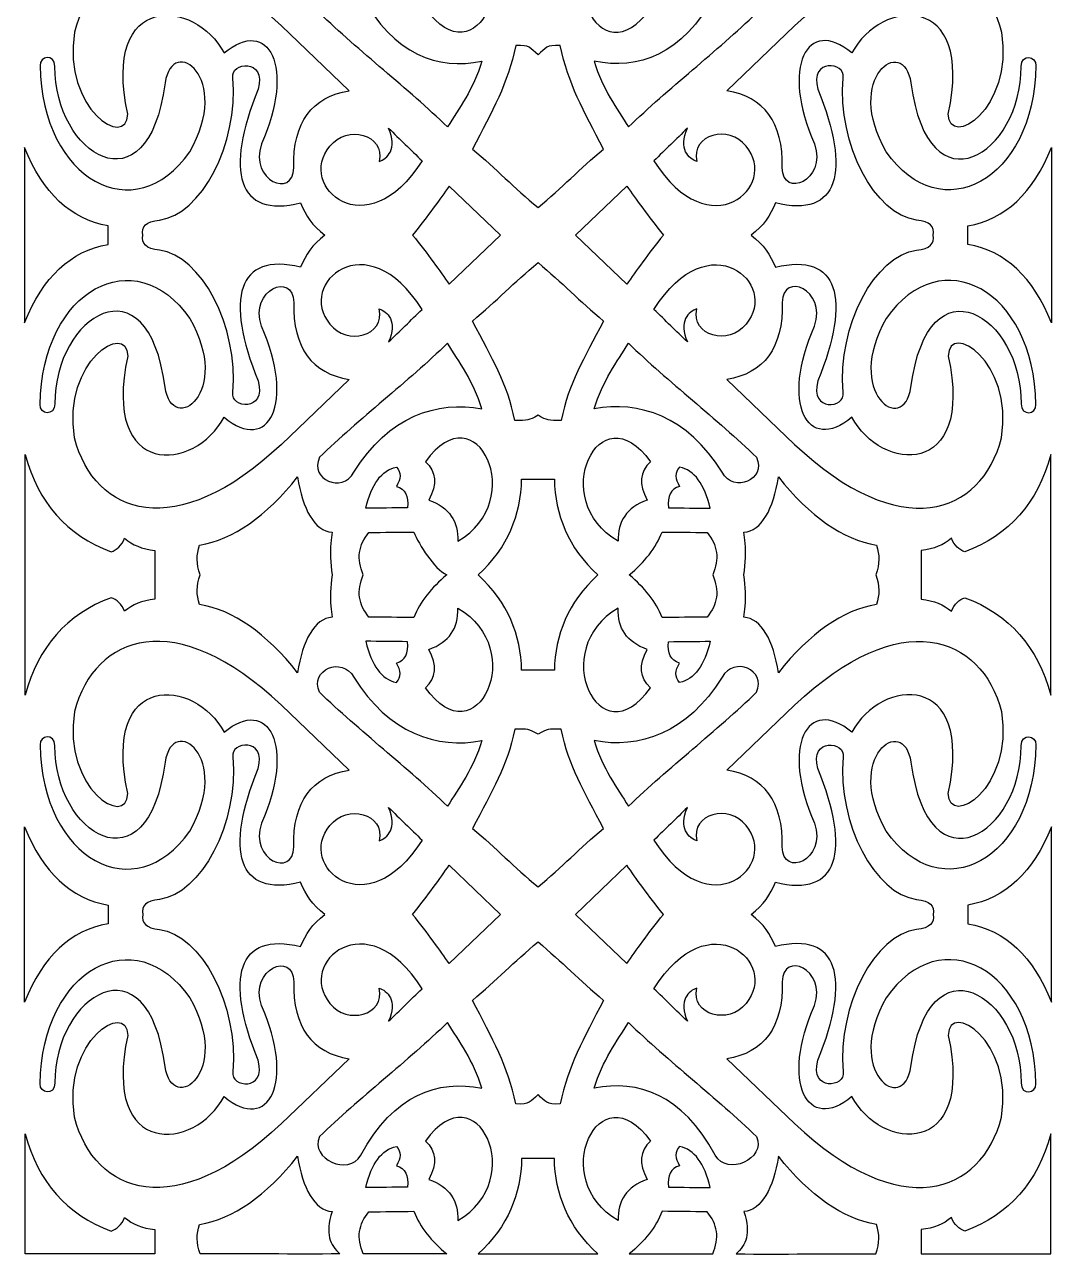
# Model space of a CAD drawing. Header units: centimetres. Extents: x -88 to 88, y -108 to 108.
# Drawn here: x -87.8 to -5.9, y -108.5 to -10.3 of the extents above; entities that cross this region are included whole.
import ezdxf

# ---------------------------------------------------------------- set-up
doc = ezdxf.new("R2010")
doc.units = ezdxf.units.CM
doc.header["$MEASUREMENT"] = 0
doc.layers.add('layer 1', color=7, linetype='Continuous')

msp = doc.modelspace()

# ---------------------------------------------------------------- linework, layer by layer
at = {"layer": 'layer 1', "color": 177}
for points, knots in [([(-68.92006, -19.83949), (-66.21449, -13.72309), (-68.32645, -9.60096), (-71.92001, -12.57618), (-71.92001, -12.57618), (-74.20914, -8.21939), (-81.74217, -7.61537), (-79.60597, -17.45865), (-79.60597, -17.45865), (-79.66319, -20.26757), (-84.81449, -17.10198), (-83.86857, -10.91875), (-83.86857, -10.91875), (-82.24326, -4.77153), (-75.77608, -2.43828), (-67.34361, -10.41236), (-67.34361, -10.41236), (-67.34361, -10.41236), (-61.91581, -15.59052), (-61.91581, -15.59052), (-61.91581, -15.59052), (-64.88358, -16.06468), (-66.42895, -18.11229), (-66.35727, -21.73333), (-66.35727, -21.73333), (-66.36388, -24.22014), (-69.93265, -22.79597), (-68.92006, -19.83949)], [0, 0, 0, 0, 0.125, 0.125, 0.125, 0.125, 0.25, 0.25, 0.25, 0.25, 0.375, 0.375, 0.375, 0.375, 0.5, 0.5, 0.5, 0.5, 0.625, 0.625, 0.625, 0.625, 0.75, 0.75, 0.75, 0.75, 1, 1, 1, 1]), ([(-55.836, -9.01944), (-51.75875, -14.79271), (-47.56235, -5.87508), (-53.25462, -2.67917), (-53.25462, -2.67917), (-53.17519, -4.26423), (-53.943, -5.3596), (-55.55801, -5.96529), (-55.55801, -5.96529), (-54.88286, -7.2153), (-54.97554, -8.23336), (-55.836, -9.01944)], [0, 0, 0, 0, 0.25, 0.25, 0.25, 0.25, 0.5, 0.5, 0.5, 0.5, 1, 1, 1, 1]), ([(-37.86178, -9.01944), (-41.93903, -14.79271), (-46.13543, -5.87508), (-40.44316, -2.67917), (-40.44316, -2.67917), (-40.52259, -4.26423), (-39.75478, -5.3596), (-38.13977, -5.96529), (-38.13977, -5.96529), (-38.81492, -7.2153), (-38.72224, -8.23336), (-37.86178, -9.01944)], [0, 0, 0, 0, 0.25, 0.25, 0.25, 0.25, 0.5, 0.5, 0.5, 0.5, 1, 1, 1, 1]), ([(-24.77772, -19.83949), (-27.48329, -13.72309), (-25.37133, -9.60096), (-21.77777, -12.57618), (-21.77777, -12.57618), (-19.48864, -8.21939), (-11.95561, -7.61537), (-14.09181, -17.45865), (-14.09181, -17.45865), (-14.03459, -20.26757), (-8.88329, -17.10198), (-9.82921, -10.91875), (-9.82921, -10.91875), (-11.45452, -4.77153), (-17.9217, -2.43828), (-26.35417, -10.41236), (-26.35417, -10.41236), (-26.35417, -10.41236), (-31.78197, -15.59052), (-31.78197, -15.59052), (-31.78197, -15.59052), (-28.8142, -16.06468), (-27.26883, -18.11229), (-27.34051, -21.73333), (-27.34051, -21.73333), (-27.3339, -24.22014), (-23.76513, -22.79597), (-24.77772, -19.83949)], [0, 0, 0, 0, 0.125, 0.125, 0.125, 0.125, 0.25, 0.25, 0.25, 0.25, 0.375, 0.375, 0.375, 0.375, 0.5, 0.5, 0.5, 0.5, 0.625, 0.625, 0.625, 0.625, 0.75, 0.75, 0.75, 0.75, 1, 1, 1, 1]), ([(-60.99877, -7.8983), (-61.95378, -6.18905), (-65.09155, -7.59705), (-64.29713, -9.37582), (-64.29713, -9.37582), (-61.15976, -12.41708), (-57.21412, -15.43978), (-54.07675, -18.48107), (-54.07675, -18.48107), (-53.14534, -17.01522), (-52.02607, -15.47003), (-51.33374, -13.2408), (-51.33374, -13.2408), (-54.84977, -13.92813), (-58.32472, -12.79525), (-60.99877, -7.8983)], [0, 0, 0, 0, 0.2, 0.2, 0.2, 0.2, 0.4, 0.4, 0.4, 0.4, 0.6, 0.6, 0.6, 0.6, 1, 1, 1, 1]), ([(-32.69901, -7.8983), (-31.744, -6.18905), (-28.60623, -7.59705), (-29.40065, -9.37582), (-29.40065, -9.37582), (-32.53802, -12.41708), (-36.48366, -15.43978), (-39.62103, -18.48107), (-39.62103, -18.48107), (-40.55244, -17.01522), (-41.67171, -15.47003), (-42.36404, -13.2408), (-42.36404, -13.2408), (-38.84801, -13.92813), (-35.37306, -12.79525), (-32.69901, -7.8983)], [0, 0, 0, 0, 0.2, 0.2, 0.2, 0.2, 0.4, 0.4, 0.4, 0.4, 0.6, 0.6, 0.6, 0.6, 1, 1, 1, 1]), ([(-74.66025, -20.46287), (-79.00303, -26.69959), (-86.44243, -22.80776), (-86.61405, -13.58135), (-86.61405, -13.58135), (-86.62407, -12.82185), (-85.4576, -12.60123), (-85.42264, -13.65867), (-85.42264, -13.65867), (-85.48342, -20.61422), (-78.02379, -25.4338), (-76.62245, -14.9696), (-76.62245, -14.9696), (-76.05914, -11.01907), (-71.2189, -14.54785), (-74.66025, -20.46287)], [0, 0, 0, 0, 0.2, 0.2, 0.2, 0.2, 0.4, 0.4, 0.4, 0.4, 0.6, 0.6, 0.6, 0.6, 1, 1, 1, 1]), ([(-19.03753, -20.46287), (-14.69475, -26.69959), (-7.25535, -22.80776), (-7.08373, -13.58135), (-7.08373, -13.58135), (-7.07371, -12.82185), (-8.24018, -12.60123), (-8.27514, -13.65867), (-8.27514, -13.65867), (-8.21436, -20.61422), (-15.67399, -25.4338), (-17.07533, -14.9696), (-17.07533, -14.9696), (-17.63864, -11.01907), (-22.47888, -14.54785), (-19.03753, -20.46287)], [0, 0, 0, 0, 0.2, 0.2, 0.2, 0.2, 0.4, 0.4, 0.4, 0.4, 0.6, 0.6, 0.6, 0.6, 1, 1, 1, 1]), ([(-46.84882, -24.92078), (-48.78155, -23.30993), (-50.15455, -21.86403), (-52.08726, -20.25318), (-52.08726, -20.25318), (-50.47546, -17.18608), (-49.24619, -15.00906), (-48.62271, -11.98546), (-48.62271, -11.98546), (-47.49477, -11.91833), (-47.47872, -12.17301), (-46.84889, -12.7279), (-46.84889, -12.7279), (-46.21906, -12.17301), (-46.20301, -11.91833), (-45.07507, -11.98546), (-45.07507, -11.98546), (-44.45159, -15.00906), (-43.22232, -17.18608), (-41.61052, -20.25318), (-41.61052, -20.25318), (-43.54323, -21.86403), (-44.91609, -23.30993), (-46.84882, -24.92078)], [0, 0, 0, 0, 0.14285714, 0.14285714, 0.14285714, 0.14285714, 0.28571429, 0.28571429, 0.28571429, 0.28571429, 0.42857143, 0.42857143, 0.42857143, 0.42857143, 0.57142857, 0.57142857, 0.57142857, 0.57142857, 0.71428571, 0.71428571, 0.71428571, 0.71428571, 1, 1, 1, 1]), ([(-63.85754, -27.11512), (-64.88906, -26.35958), (-65.41697, -25.52664), (-65.80064, -24.5497), (-65.80064, -24.5497), (-70.87791, -25.78803), (-71.85381, -22.04792), (-69.19798, -15.47205), (-69.19798, -15.47205), (-68.49582, -12.95544), (-71.4251, -13.30443), (-71.21891, -14.54785), (-71.21891, -14.54785), (-70.75567, -19.89569), (-73.76983, -25.49178), (-77.08278, -25.91396), (-77.08278, -25.91396), (-78.12809, -26.02988), (-78.56502, -26.43272), (-78.39357, -27.11513), (-78.39357, -27.11513), (-78.56502, -27.79754), (-78.12809, -28.20036), (-77.08278, -28.31628), (-77.08278, -28.31628), (-73.76983, -28.73846), (-70.75567, -34.33455), (-71.21891, -39.68239), (-71.21891, -39.68239), (-71.4251, -40.92581), (-68.49582, -41.2748), (-69.19798, -38.75819), (-69.19798, -38.75819), (-71.85381, -32.18232), (-70.87791, -28.44221), (-65.80064, -29.68054), (-65.80064, -29.68054), (-65.41697, -28.7036), (-64.88906, -27.87066), (-63.85754, -27.11512)], [0, 0, 0, 0, 0.09090909, 0.09090909, 0.09090909, 0.09090909, 0.18181818, 0.18181818, 0.18181818, 0.18181818, 0.27272727, 0.27272727, 0.27272727, 0.27272727, 0.36363636, 0.36363636, 0.36363636, 0.36363636, 0.45454545, 0.45454545, 0.45454545, 0.45454545, 0.54545455, 0.54545455, 0.54545455, 0.54545455, 0.63636364, 0.63636364, 0.63636364, 0.63636364, 0.72727273, 0.72727273, 0.72727273, 0.72727273, 0.81818182, 0.81818182, 0.81818182, 0.81818182, 1, 1, 1, 1]), ([(-29.84024, -27.11512), (-28.80872, -26.35958), (-28.28081, -25.52664), (-27.89714, -24.5497), (-27.89714, -24.5497), (-22.81987, -25.78803), (-21.84397, -22.04792), (-24.4998, -15.47205), (-24.4998, -15.47205), (-25.20196, -12.95544), (-22.27268, -13.30443), (-22.47887, -14.54785), (-22.47887, -14.54785), (-22.94211, -19.89569), (-19.92795, -25.49178), (-16.615, -25.91396), (-16.615, -25.91396), (-15.56969, -26.02988), (-15.13276, -26.43272), (-15.30421, -27.11513), (-15.30421, -27.11513), (-15.13276, -27.79754), (-15.56969, -28.20036), (-16.615, -28.31628), (-16.615, -28.31628), (-19.92795, -28.73846), (-22.94211, -34.33455), (-22.47887, -39.68239), (-22.47887, -39.68239), (-22.27268, -40.92581), (-25.20196, -41.2748), (-24.4998, -38.75819), (-24.4998, -38.75819), (-21.84397, -32.18232), (-22.81987, -28.44221), (-27.89714, -29.68054), (-27.89714, -29.68054), (-28.28081, -28.7036), (-28.80872, -27.87066), (-29.84024, -27.11512)], [0, 0, 0, 0, 0.09090909, 0.09090909, 0.09090909, 0.09090909, 0.18181818, 0.18181818, 0.18181818, 0.18181818, 0.27272727, 0.27272727, 0.27272727, 0.27272727, 0.36363636, 0.36363636, 0.36363636, 0.36363636, 0.45454545, 0.45454545, 0.45454545, 0.45454545, 0.54545455, 0.54545455, 0.54545455, 0.54545455, 0.63636364, 0.63636364, 0.63636364, 0.63636364, 0.72727273, 0.72727273, 0.72727273, 0.72727273, 0.81818182, 0.81818182, 0.81818182, 0.81818182, 1, 1, 1, 1]), ([(-56.11053, -21.17756), (-57.00112, -20.31163), (-57.8867, -19.45059), (-58.77729, -18.5847), (-58.77729, -18.5847), (-58.01829, -20.24259), (-58.90782, -21.03073), (-59.53029, -21.23088), (-59.53029, -21.23088), (-59.04724, -19.06006), (-62.10437, -18.26772), (-63.46089, -20.01341), (-63.46089, -20.01341), (-66.15822, -23.20542), (-60.5367, -28.22045), (-56.11053, -21.17756)], [0, 0, 0, 0, 0.2, 0.2, 0.2, 0.2, 0.4, 0.4, 0.4, 0.4, 0.6, 0.6, 0.6, 0.6, 1, 1, 1, 1]), ([(-37.58725, -21.17756), (-36.69666, -20.31163), (-35.81108, -19.45059), (-34.92049, -18.5847), (-34.92049, -18.5847), (-35.67949, -20.24259), (-34.78996, -21.03073), (-34.16749, -21.23088), (-34.16749, -21.23088), (-34.65054, -19.06006), (-31.59341, -18.26772), (-30.23689, -20.01341), (-30.23689, -20.01341), (-27.53956, -23.20542), (-33.16108, -28.22045), (-37.58725, -21.17756)], [0, 0, 0, 0, 0.2, 0.2, 0.2, 0.2, 0.4, 0.4, 0.4, 0.4, 0.6, 0.6, 0.6, 0.6, 1, 1, 1, 1]), ([(-81.16844, -27.85892), (-84.1572, -28.37587), (-86.38278, -30.46133), (-87.84517, -34.11532), (-87.84517, -34.11532), (-87.84517, -31.78193), (-87.84517, -29.44851), (-87.84517, -27.11511), (-87.84517, -27.11511), (-87.84517, -24.78171), (-87.84517, -22.44831), (-87.84517, -20.11492), (-87.84517, -20.11492), (-86.38278, -23.76891), (-84.1572, -25.85437), (-81.16844, -26.37132), (-81.16844, -26.37132), (-81.16844, -26.86718), (-81.16844, -27.36306), (-81.16844, -27.85892)], [0, 0, 0, 0, 0.16666667, 0.16666667, 0.16666667, 0.16666667, 0.33333333, 0.33333333, 0.33333333, 0.33333333, 0.5, 0.5, 0.5, 0.5, 0.66666667, 0.66666667, 0.66666667, 0.66666667, 1, 1, 1, 1]), ([(-12.52934, -27.85892), (-9.54058, -28.37587), (-7.315, -30.46133), (-5.85261, -34.11532), (-5.85261, -34.11532), (-5.85261, -31.78193), (-5.85261, -29.44851), (-5.85261, -27.11511), (-5.85261, -27.11511), (-5.85261, -24.78171), (-5.85261, -22.44831), (-5.85261, -20.11492), (-5.85261, -20.11492), (-7.315, -23.76891), (-9.54058, -25.85437), (-12.52934, -26.37132), (-12.52934, -26.37132), (-12.52934, -26.86718), (-12.52934, -27.36306), (-12.52934, -27.85892)], [0, 0, 0, 0, 0.16666667, 0.16666667, 0.16666667, 0.16666667, 0.33333333, 0.33333333, 0.33333333, 0.33333333, 0.5, 0.5, 0.5, 0.5, 0.66666667, 0.66666667, 0.66666667, 0.66666667, 1, 1, 1, 1]), ([(-49.83561, -27.11512), (-49.83561, -27.11512), (-53.94861, -31.03401), (-53.94861, -31.03401), (-53.94861, -31.03401), (-54.65973, -30.01653), (-55.63303, -28.62212), (-56.87137, -27.11511), (-56.87137, -27.11511), (-55.63303, -25.6081), (-54.65973, -24.21371), (-53.94861, -23.19623), (-53.94861, -23.19623), (-53.94861, -23.19623), (-49.83561, -27.11512), (-49.83561, -27.11512)], [0, 0, 0, 0, 0.2, 0.2, 0.2, 0.2, 0.4, 0.4, 0.4, 0.4, 0.6, 0.6, 0.6, 0.6, 1, 1, 1, 1]), ([(-43.86217, -27.11512), (-43.86217, -27.11512), (-39.74917, -31.03401), (-39.74917, -31.03401), (-39.74917, -31.03401), (-39.03805, -30.01653), (-38.06475, -28.62212), (-36.82641, -27.11511), (-36.82641, -27.11511), (-38.06475, -25.6081), (-39.03805, -24.21371), (-39.74917, -23.19623), (-39.74917, -23.19623), (-39.74917, -23.19623), (-43.86217, -27.11512), (-43.86217, -27.11512)], [0, 0, 0, 0, 0.2, 0.2, 0.2, 0.2, 0.4, 0.4, 0.4, 0.4, 0.6, 0.6, 0.6, 0.6, 1, 1, 1, 1]), ([(-56.11053, -33.05268), (-57.00112, -33.91861), (-57.8867, -34.77965), (-58.77729, -35.64554), (-58.77729, -35.64554), (-58.01829, -33.98765), (-58.90782, -33.19951), (-59.53029, -32.99936), (-59.53029, -32.99936), (-59.04724, -35.17018), (-62.10437, -35.96252), (-63.46089, -34.21683), (-63.46089, -34.21683), (-66.15822, -31.02482), (-60.5367, -26.00979), (-56.11053, -33.05268)], [0, 0, 0, 0, 0.2, 0.2, 0.2, 0.2, 0.4, 0.4, 0.4, 0.4, 0.6, 0.6, 0.6, 0.6, 1, 1, 1, 1]), ([(-37.58725, -33.05268), (-36.69666, -33.91861), (-35.81108, -34.77965), (-34.92049, -35.64554), (-34.92049, -35.64554), (-35.67949, -33.98765), (-34.78996, -33.19951), (-34.16749, -32.99936), (-34.16749, -32.99936), (-34.65054, -35.17018), (-31.59341, -35.96252), (-30.23689, -34.21683), (-30.23689, -34.21683), (-27.53956, -31.02482), (-33.16108, -26.00979), (-37.58725, -33.05268)], [0, 0, 0, 0, 0.2, 0.2, 0.2, 0.2, 0.4, 0.4, 0.4, 0.4, 0.6, 0.6, 0.6, 0.6, 1, 1, 1, 1]), ([(-74.66025, -33.76737), (-79.00303, -27.53065), (-86.44243, -31.42248), (-86.61405, -40.64889), (-86.61405, -40.64889), (-86.62407, -41.40839), (-85.4576, -41.62901), (-85.42264, -40.57157), (-85.42264, -40.57157), (-85.48342, -33.61602), (-78.02379, -28.79644), (-76.62245, -39.26064), (-76.62245, -39.26064), (-76.05914, -43.21117), (-71.2189, -39.68239), (-74.66025, -33.76737)], [0, 0, 0, 0, 0.2, 0.2, 0.2, 0.2, 0.4, 0.4, 0.4, 0.4, 0.6, 0.6, 0.6, 0.6, 1, 1, 1, 1]), ([(-19.03753, -33.76737), (-14.69475, -27.53065), (-7.25535, -31.42248), (-7.08373, -40.64889), (-7.08373, -40.64889), (-7.07371, -41.40839), (-8.24018, -41.62901), (-8.27514, -40.57157), (-8.27514, -40.57157), (-8.21436, -33.61602), (-15.67399, -28.79644), (-17.07533, -39.26064), (-17.07533, -39.26064), (-17.63864, -43.21117), (-22.47888, -39.68239), (-19.03753, -33.76737)], [0, 0, 0, 0, 0.2, 0.2, 0.2, 0.2, 0.4, 0.4, 0.4, 0.4, 0.6, 0.6, 0.6, 0.6, 1, 1, 1, 1]), ([(-46.84882, -29.30947), (-48.78155, -30.92032), (-50.15455, -32.36621), (-52.08726, -33.97706), (-52.08726, -33.97706), (-50.47546, -37.04416), (-49.31896, -38.88413), (-48.69548, -41.90773), (-48.69548, -41.90773), (-47.66376, -41.94107), (-47.60301, -41.91032), (-46.84889, -41.50234), (-46.84889, -41.50234), (-46.09477, -41.91032), (-46.03402, -41.94107), (-45.0023, -41.90773), (-45.0023, -41.90773), (-44.37882, -38.88413), (-43.22232, -37.04416), (-41.61052, -33.97706), (-41.61052, -33.97706), (-43.54323, -32.36621), (-44.91609, -30.92032), (-46.84882, -29.30947)], [0, 0, 0, 0, 0.14285714, 0.14285714, 0.14285714, 0.14285714, 0.28571429, 0.28571429, 0.28571429, 0.28571429, 0.42857143, 0.42857143, 0.42857143, 0.42857143, 0.57142857, 0.57142857, 0.57142857, 0.57142857, 0.71428571, 0.71428571, 0.71428571, 0.71428571, 1, 1, 1, 1]), ([(-68.92006, -34.39075), (-66.21449, -40.50715), (-68.32645, -44.62928), (-71.92001, -41.65406), (-71.92001, -41.65406), (-74.20914, -46.01085), (-81.74217, -46.61487), (-79.60597, -36.77159), (-79.60597, -36.77159), (-79.66319, -33.96267), (-84.81449, -37.12826), (-83.86857, -43.31149), (-83.86857, -43.31149), (-82.24326, -49.45871), (-75.77608, -51.79196), (-67.34361, -43.81788), (-67.34361, -43.81788), (-67.34361, -43.81788), (-61.91581, -38.63972), (-61.91581, -38.63972), (-61.91581, -38.63972), (-64.88358, -38.16556), (-66.42895, -36.11795), (-66.35727, -32.49691), (-66.35727, -32.49691), (-66.36388, -30.0101), (-69.93265, -31.43427), (-68.92006, -34.39075)], [0, 0, 0, 0, 0.125, 0.125, 0.125, 0.125, 0.25, 0.25, 0.25, 0.25, 0.375, 0.375, 0.375, 0.375, 0.5, 0.5, 0.5, 0.5, 0.625, 0.625, 0.625, 0.625, 0.75, 0.75, 0.75, 0.75, 1, 1, 1, 1]), ([(-24.77772, -34.39075), (-27.48329, -40.50715), (-25.37133, -44.62928), (-21.77777, -41.65406), (-21.77777, -41.65406), (-19.48864, -46.01085), (-11.95561, -46.61487), (-14.09181, -36.77159), (-14.09181, -36.77159), (-14.03459, -33.96267), (-8.88329, -37.12826), (-9.82921, -43.31149), (-9.82921, -43.31149), (-11.45452, -49.45871), (-17.9217, -51.79196), (-26.35417, -43.81788), (-26.35417, -43.81788), (-26.35417, -43.81788), (-31.78197, -38.63972), (-31.78197, -38.63972), (-31.78197, -38.63972), (-28.8142, -38.16556), (-27.26883, -36.11795), (-27.34051, -32.49691), (-27.34051, -32.49691), (-27.3339, -30.0101), (-23.76513, -31.43427), (-24.77772, -34.39075)], [0, 0, 0, 0, 0.125, 0.125, 0.125, 0.125, 0.25, 0.25, 0.25, 0.25, 0.375, 0.375, 0.375, 0.375, 0.5, 0.5, 0.5, 0.5, 0.625, 0.625, 0.625, 0.625, 0.75, 0.75, 0.75, 0.75, 1, 1, 1, 1]), ([(-61.55267, -46.05208), (-62.50768, -47.76133), (-65.09155, -46.63319), (-64.29713, -44.85442), (-64.29713, -44.85442), (-61.15976, -41.81316), (-57.21412, -38.79046), (-54.07675, -35.74917), (-54.07675, -35.74917), (-53.14534, -37.21502), (-52.02607, -38.76021), (-51.33374, -40.98944), (-51.33374, -40.98944), (-54.84977, -40.30211), (-58.80348, -41.5684), (-61.55267, -46.05208)], [0, 0, 0, 0, 0.2, 0.2, 0.2, 0.2, 0.4, 0.4, 0.4, 0.4, 0.6, 0.6, 0.6, 0.6, 1, 1, 1, 1]), ([(-32.14511, -46.05208), (-31.1901, -47.76133), (-28.60623, -46.63319), (-29.40065, -44.85442), (-29.40065, -44.85442), (-32.53802, -41.81316), (-36.48366, -38.79046), (-39.62103, -35.74917), (-39.62103, -35.74917), (-40.55244, -37.21502), (-41.67171, -38.76021), (-42.36404, -40.98944), (-42.36404, -40.98944), (-38.84801, -40.30211), (-34.8943, -41.5684), (-32.14511, -46.05208)], [0, 0, 0, 0, 0.2, 0.2, 0.2, 0.2, 0.4, 0.4, 0.4, 0.4, 0.6, 0.6, 0.6, 0.6, 1, 1, 1, 1]), ([(-55.836, -45.2108), (-51.75875, -39.43753), (-47.56235, -48.35516), (-53.25462, -51.55107), (-53.25462, -51.55107), (-53.17519, -49.96601), (-53.943, -48.87064), (-55.55801, -48.26495), (-55.55801, -48.26495), (-54.88286, -47.01494), (-54.97554, -45.99688), (-55.836, -45.2108)], [0, 0, 0, 0, 0.25, 0.25, 0.25, 0.25, 0.5, 0.5, 0.5, 0.5, 1, 1, 1, 1]), ([(-37.86178, -45.2108), (-41.93903, -39.43753), (-46.13543, -48.35516), (-40.44316, -51.55107), (-40.44316, -51.55107), (-40.52259, -49.96601), (-39.75478, -48.87064), (-38.13977, -48.26495), (-38.13977, -48.26495), (-38.81492, -47.01494), (-38.72224, -45.99688), (-37.86178, -45.2108)], [0, 0, 0, 0, 0.25, 0.25, 0.25, 0.25, 0.5, 0.5, 0.5, 0.5, 1, 1, 1, 1]), ([(-77.43636, -52.28214), (-78.50834, -52.16433), (-79.21374, -51.85577), (-79.85824, -51.31942), (-79.85824, -51.31942), (-80.10811, -51.88629), (-80.46702, -52.24702), (-80.935, -52.4016), (-80.935, -52.4016), (-84.4695, -51.07429), (-86.75966, -48.48402), (-87.80546, -44.63082), (-87.80546, -44.63082), (-87.80546, -51.03043), (-87.80546, -57.43005), (-87.80546, -63.82966), (-87.80546, -63.82966), (-86.75966, -59.97646), (-84.4695, -57.38619), (-80.935, -56.05888), (-80.935, -56.05888), (-80.46702, -56.21346), (-80.10811, -56.57419), (-79.85824, -57.14106), (-79.85824, -57.14106), (-79.21374, -56.60471), (-78.50834, -56.29615), (-77.43636, -56.17834), (-77.43636, -56.17834), (-77.43636, -54.87961), (-77.43636, -53.58087), (-77.43636, -52.28214)], [0, 0, 0, 0, 0.11111111, 0.11111111, 0.11111111, 0.11111111, 0.22222222, 0.22222222, 0.22222222, 0.22222222, 0.33333333, 0.33333333, 0.33333333, 0.33333333, 0.44444444, 0.44444444, 0.44444444, 0.44444444, 0.55555556, 0.55555556, 0.55555556, 0.55555556, 0.66666667, 0.66666667, 0.66666667, 0.66666667, 0.77777778, 0.77777778, 0.77777778, 0.77777778, 1, 1, 1, 1]), ([(-5.89232, -63.82966), (-6.93812, -59.97646), (-9.22828, -57.38619), (-12.76278, -56.05888), (-12.76278, -56.05888), (-13.23076, -56.21346), (-13.58967, -56.57419), (-13.83954, -57.14106), (-13.83954, -57.14106), (-14.48404, -56.60471), (-15.18944, -56.29615), (-16.26142, -56.17834), (-16.26142, -56.17834), (-16.26142, -54.87961), (-16.26142, -53.58087), (-16.26142, -52.28214), (-16.26142, -52.28214), (-15.18944, -52.16433), (-14.48404, -51.85577), (-13.83954, -51.31942), (-13.83954, -51.31942), (-13.58967, -51.88629), (-13.23076, -52.24702), (-12.76278, -52.4016), (-12.76278, -52.4016), (-9.22828, -51.07429), (-6.93812, -48.48402), (-5.89232, -44.63082), (-5.89232, -44.63082), (-5.89232, -51.03043), (-5.89232, -57.43005), (-5.89232, -63.82966)], [0, 0, 0, 0, 0.11111111, 0.11111111, 0.11111111, 0.11111111, 0.22222222, 0.22222222, 0.22222222, 0.22222222, 0.33333333, 0.33333333, 0.33333333, 0.33333333, 0.44444444, 0.44444444, 0.44444444, 0.44444444, 0.55555556, 0.55555556, 0.55555556, 0.55555556, 0.66666667, 0.66666667, 0.66666667, 0.66666667, 0.77777778, 0.77777778, 0.77777778, 0.77777778, 1, 1, 1, 1]), ([(-57.26722, -48.88447), (-57.15472, -47.9577), (-57.4525, -47.39001), (-58.16053, -47.18141), (-58.16053, -47.18141), (-57.7602, -46.56869), (-57.73704, -46.07673), (-58.16053, -45.63788), (-58.16053, -45.63788), (-59.33176, -45.88267), (-60.14568, -46.97776), (-60.60227, -48.92312), (-60.60227, -48.92312), (-59.49059, -48.91024), (-58.3789, -48.89736), (-57.26722, -48.88447)], [0, 0, 0, 0, 0.2, 0.2, 0.2, 0.2, 0.4, 0.4, 0.4, 0.4, 0.6, 0.6, 0.6, 0.6, 1, 1, 1, 1]), ([(-36.43056, -48.88447), (-36.54306, -47.9577), (-36.24528, -47.39001), (-35.53725, -47.18141), (-35.53725, -47.18141), (-35.93758, -46.56869), (-35.96074, -46.07673), (-35.53725, -45.63788), (-35.53725, -45.63788), (-34.36602, -45.88267), (-33.5521, -46.97776), (-33.09551, -48.92312), (-33.09551, -48.92312), (-34.20719, -48.91024), (-35.31888, -48.89736), (-36.43056, -48.88447)], [0, 0, 0, 0, 0.2, 0.2, 0.2, 0.2, 0.4, 0.4, 0.4, 0.4, 0.6, 0.6, 0.6, 0.6, 1, 1, 1, 1]), ([(-63.29665, -54.24175), (-63.3731, -53.22266), (-63.54576, -52.67607), (-63.29604, -50.8408), (-63.29604, -50.8408), (-64.68602, -50.7377), (-65.6585, -48.9866), (-66.0424, -46.40926), (-66.0424, -46.40926), (-68.57084, -49.59228), (-71.17869, -51.40931), (-73.86598, -51.86035), (-73.86598, -51.86035), (-74.14399, -52.65935), (-74.13073, -53.33673), (-73.82627, -54.23878), (-73.82627, -54.23878), (-74.13073, -55.14083), (-74.14399, -55.80113), (-73.86598, -56.60013), (-73.86598, -56.60013), (-71.17869, -57.05117), (-68.57084, -58.8682), (-66.0424, -62.05122), (-66.0424, -62.05122), (-65.6585, -59.47388), (-64.68602, -57.72278), (-63.29604, -57.61968), (-63.29604, -57.61968), (-63.54576, -55.78441), (-63.3731, -55.26084), (-63.29665, -54.24175)], [0, 0, 0, 0, 0.11111111, 0.11111111, 0.11111111, 0.11111111, 0.22222222, 0.22222222, 0.22222222, 0.22222222, 0.33333333, 0.33333333, 0.33333333, 0.33333333, 0.44444444, 0.44444444, 0.44444444, 0.44444444, 0.55555556, 0.55555556, 0.55555556, 0.55555556, 0.66666667, 0.66666667, 0.66666667, 0.66666667, 0.77777778, 0.77777778, 0.77777778, 0.77777778, 1, 1, 1, 1]), ([(-48.15436, -46.60258), (-48.20886, -49.42106), (-49.24111, -52.05137), (-51.62392, -54.24212), (-51.62392, -54.24212), (-49.24111, -56.43287), (-48.20886, -59.03942), (-48.15436, -61.8579), (-48.15436, -61.8579), (-47.28405, -61.8579), (-46.41373, -61.8579), (-45.54342, -61.8579), (-45.54342, -61.8579), (-45.48892, -59.03942), (-44.45667, -56.43287), (-42.07386, -54.24212), (-42.07386, -54.24212), (-44.45667, -52.05137), (-45.48892, -49.42106), (-45.54342, -46.60258), (-45.54342, -46.60258), (-46.41373, -46.60258), (-47.28405, -46.60258), (-48.15436, -46.60258)], [0, 0, 0, 0, 0.14285714, 0.14285714, 0.14285714, 0.14285714, 0.28571429, 0.28571429, 0.28571429, 0.28571429, 0.42857143, 0.42857143, 0.42857143, 0.42857143, 0.57142857, 0.57142857, 0.57142857, 0.57142857, 0.71428571, 0.71428571, 0.71428571, 0.71428571, 1, 1, 1, 1]), ([(-19.87034, -54.24224), (-19.56588, -53.34019), (-19.55379, -52.65935), (-19.8318, -51.86035), (-19.8318, -51.86035), (-22.51909, -51.40931), (-25.12694, -49.59228), (-27.65538, -46.40926), (-27.65538, -46.40926), (-28.03928, -48.9866), (-29.01176, -50.7377), (-30.40174, -50.8408), (-30.40174, -50.8408), (-30.15202, -52.67607), (-30.32468, -53.22266), (-30.40113, -54.24175), (-30.40113, -54.24175), (-30.32468, -55.26084), (-30.15202, -55.78441), (-30.40174, -57.61968), (-30.40174, -57.61968), (-29.01176, -57.72278), (-28.03928, -59.47388), (-27.65538, -62.05122), (-27.65538, -62.05122), (-25.12694, -58.8682), (-22.51909, -57.05117), (-19.8318, -56.60013), (-19.8318, -56.60013), (-19.55379, -55.80113), (-19.56588, -55.14429), (-19.87034, -54.24224)], [0, 0, 0, 0, 0.11111111, 0.11111111, 0.11111111, 0.11111111, 0.22222222, 0.22222222, 0.22222222, 0.22222222, 0.33333333, 0.33333333, 0.33333333, 0.33333333, 0.44444444, 0.44444444, 0.44444444, 0.44444444, 0.55555556, 0.55555556, 0.55555556, 0.55555556, 0.66666667, 0.66666667, 0.66666667, 0.66666667, 0.77777778, 0.77777778, 0.77777778, 0.77777778, 1, 1, 1, 1]), ([(-56.77093, -50.81697), (-57.96202, -50.82986), (-59.15311, -50.84275), (-60.3442, -50.85563), (-60.3442, -50.85563), (-61.19783, -51.8541), (-61.35001, -52.95949), (-60.80079, -54.24137), (-60.80079, -54.24137), (-61.35001, -55.52325), (-61.19783, -56.60638), (-60.3442, -57.60485), (-60.3442, -57.60485), (-59.15311, -57.61773), (-57.96202, -57.63062), (-56.77093, -57.64351), (-56.77093, -57.64351), (-56.24817, -56.36806), (-55.36835, -55.26008), (-54.13094, -54.2423), (-54.13094, -54.2423), (-55.15912, -53.73446), (-56.34755, -51.84996), (-56.77093, -50.81697)], [0, 0, 0, 0, 0.14285714, 0.14285714, 0.14285714, 0.14285714, 0.28571429, 0.28571429, 0.28571429, 0.28571429, 0.42857143, 0.42857143, 0.42857143, 0.42857143, 0.57142857, 0.57142857, 0.57142857, 0.57142857, 0.71428571, 0.71428571, 0.71428571, 0.71428571, 1, 1, 1, 1]), ([(-32.89699, -54.2421), (-32.34777, -52.96022), (-32.49995, -51.8541), (-33.35358, -50.85563), (-33.35358, -50.85563), (-34.54467, -50.84275), (-35.73576, -50.82986), (-36.92685, -50.81697), (-36.92685, -50.81697), (-37.44961, -52.09242), (-38.3291, -53.22419), (-39.56651, -54.24197), (-39.56651, -54.24197), (-38.3291, -55.25975), (-37.44961, -56.36806), (-36.92685, -57.64351), (-36.92685, -57.64351), (-35.73576, -57.63062), (-34.54467, -57.61773), (-33.35358, -57.60485), (-33.35358, -57.60485), (-32.49995, -56.60638), (-32.34777, -55.52398), (-32.89699, -54.2421)], [0, 0, 0, 0, 0.14285714, 0.14285714, 0.14285714, 0.14285714, 0.28571429, 0.28571429, 0.28571429, 0.28571429, 0.42857143, 0.42857143, 0.42857143, 0.42857143, 0.57142857, 0.57142857, 0.57142857, 0.57142857, 0.71428571, 0.71428571, 0.71428571, 0.71428571, 1, 1, 1, 1]), ([(-68.92006, -74.06973), (-66.21449, -67.95333), (-68.32645, -63.8312), (-71.92001, -66.80642), (-71.92001, -66.80642), (-74.20914, -62.44963), (-81.74217, -61.84561), (-79.60597, -71.68889), (-79.60597, -71.68889), (-79.66319, -74.49781), (-84.81449, -71.33222), (-83.86857, -65.14899), (-83.86857, -65.14899), (-82.24326, -59.00177), (-75.77608, -56.66852), (-67.34361, -64.6426), (-67.34361, -64.6426), (-67.34361, -64.6426), (-61.91581, -69.82076), (-61.91581, -69.82076), (-61.91581, -69.82076), (-64.88358, -70.29492), (-66.42895, -72.34253), (-66.35727, -75.96357), (-66.35727, -75.96357), (-66.36388, -78.45038), (-69.93265, -77.02621), (-68.92006, -74.06973)], [0, 0, 0, 0, 0.125, 0.125, 0.125, 0.125, 0.25, 0.25, 0.25, 0.25, 0.375, 0.375, 0.375, 0.375, 0.5, 0.5, 0.5, 0.5, 0.625, 0.625, 0.625, 0.625, 0.75, 0.75, 0.75, 0.75, 1, 1, 1, 1]), ([(-55.836, -63.24968), (-51.75875, -69.02295), (-47.56235, -60.10532), (-53.25462, -56.90941), (-53.25462, -56.90941), (-53.17519, -58.49447), (-53.943, -59.58984), (-55.55801, -60.19553), (-55.55801, -60.19553), (-54.88286, -61.44554), (-54.97554, -62.4636), (-55.836, -63.24968)], [0, 0, 0, 0, 0.25, 0.25, 0.25, 0.25, 0.5, 0.5, 0.5, 0.5, 1, 1, 1, 1]), ([(-37.86178, -63.24968), (-41.93903, -69.02295), (-46.13543, -60.10532), (-40.44316, -56.90941), (-40.44316, -56.90941), (-40.52259, -58.49447), (-39.75478, -59.58984), (-38.13977, -60.19553), (-38.13977, -60.19553), (-38.81492, -61.44554), (-38.72224, -62.4636), (-37.86178, -63.24968)], [0, 0, 0, 0, 0.25, 0.25, 0.25, 0.25, 0.5, 0.5, 0.5, 0.5, 1, 1, 1, 1]), ([(-24.77772, -74.06973), (-27.48329, -67.95333), (-25.37133, -63.8312), (-21.77777, -66.80642), (-21.77777, -66.80642), (-19.48864, -62.44963), (-11.95561, -61.84561), (-14.09181, -71.68889), (-14.09181, -71.68889), (-14.03459, -74.49781), (-8.88329, -71.33222), (-9.82921, -65.14899), (-9.82921, -65.14899), (-11.45452, -59.00177), (-17.9217, -56.66852), (-26.35417, -64.6426), (-26.35417, -64.6426), (-26.35417, -64.6426), (-31.78197, -69.82076), (-31.78197, -69.82076), (-31.78197, -69.82076), (-28.8142, -70.29492), (-27.26883, -72.34253), (-27.34051, -75.96357), (-27.34051, -75.96357), (-27.3339, -78.45038), (-23.76513, -77.02621), (-24.77772, -74.06973)], [0, 0, 0, 0, 0.125, 0.125, 0.125, 0.125, 0.25, 0.25, 0.25, 0.25, 0.375, 0.375, 0.375, 0.375, 0.5, 0.5, 0.5, 0.5, 0.625, 0.625, 0.625, 0.625, 0.75, 0.75, 0.75, 0.75, 1, 1, 1, 1]), ([(-57.26722, -59.57601), (-57.15472, -60.50278), (-57.4525, -61.07047), (-58.16053, -61.27907), (-58.16053, -61.27907), (-57.7602, -61.89179), (-57.73704, -62.38375), (-58.16053, -62.8226), (-58.16053, -62.8226), (-59.33176, -62.57781), (-60.14568, -61.48272), (-60.60227, -59.53736), (-60.60227, -59.53736), (-59.49059, -59.55024), (-58.3789, -59.56312), (-57.26722, -59.57601)], [0, 0, 0, 0, 0.2, 0.2, 0.2, 0.2, 0.4, 0.4, 0.4, 0.4, 0.6, 0.6, 0.6, 0.6, 1, 1, 1, 1]), ([(-36.43056, -59.57601), (-36.54306, -60.50278), (-36.24528, -61.07047), (-35.53725, -61.27907), (-35.53725, -61.27907), (-35.93758, -61.89179), (-35.96074, -62.38375), (-35.53725, -62.8226), (-35.53725, -62.8226), (-34.36602, -62.57781), (-33.5521, -61.48272), (-33.09551, -59.53736), (-33.09551, -59.53736), (-34.20719, -59.55024), (-35.31888, -59.56312), (-36.43056, -59.57601)], [0, 0, 0, 0, 0.2, 0.2, 0.2, 0.2, 0.4, 0.4, 0.4, 0.4, 0.6, 0.6, 0.6, 0.6, 1, 1, 1, 1]), ([(-61.55267, -62.4084), (-62.50768, -60.69915), (-65.09155, -61.82729), (-64.29713, -63.60606), (-64.29713, -63.60606), (-61.15976, -66.64732), (-57.21412, -69.67002), (-54.07675, -72.71131), (-54.07675, -72.71131), (-53.14534, -71.24546), (-52.02607, -69.70027), (-51.33374, -67.47104), (-51.33374, -67.47104), (-54.84977, -68.15837), (-58.80348, -66.89208), (-61.55267, -62.4084)], [0, 0, 0, 0, 0.2, 0.2, 0.2, 0.2, 0.4, 0.4, 0.4, 0.4, 0.6, 0.6, 0.6, 0.6, 1, 1, 1, 1]), ([(-32.14511, -62.4084), (-31.1901, -60.69915), (-28.60623, -61.82729), (-29.40065, -63.60606), (-29.40065, -63.60606), (-32.53802, -66.64732), (-36.48366, -69.67002), (-39.62103, -72.71131), (-39.62103, -72.71131), (-40.55244, -71.24546), (-41.67171, -69.70027), (-42.36404, -67.47104), (-42.36404, -67.47104), (-38.84801, -68.15837), (-34.8943, -66.89208), (-32.14511, -62.4084)], [0, 0, 0, 0, 0.2, 0.2, 0.2, 0.2, 0.4, 0.4, 0.4, 0.4, 0.6, 0.6, 0.6, 0.6, 1, 1, 1, 1]), ([(-74.66025, -74.69311), (-79.00303, -80.92983), (-86.44243, -77.038), (-86.61405, -67.81159), (-86.61405, -67.81159), (-86.62407, -67.05209), (-85.4576, -66.83147), (-85.42264, -67.88891), (-85.42264, -67.88891), (-85.48342, -74.84446), (-78.02379, -79.66404), (-76.62245, -69.19984), (-76.62245, -69.19984), (-76.05914, -65.24931), (-71.2189, -68.77809), (-74.66025, -74.69311)], [0, 0, 0, 0, 0.2, 0.2, 0.2, 0.2, 0.4, 0.4, 0.4, 0.4, 0.6, 0.6, 0.6, 0.6, 1, 1, 1, 1]), ([(-19.03753, -74.69311), (-14.69475, -80.92983), (-7.25535, -77.038), (-7.08373, -67.81159), (-7.08373, -67.81159), (-7.07371, -67.05209), (-8.24018, -66.83147), (-8.27514, -67.88891), (-8.27514, -67.88891), (-8.21436, -74.84446), (-15.67399, -79.66404), (-17.07533, -69.19984), (-17.07533, -69.19984), (-17.63864, -65.24931), (-22.47888, -68.77809), (-19.03753, -74.69311)], [0, 0, 0, 0, 0.2, 0.2, 0.2, 0.2, 0.4, 0.4, 0.4, 0.4, 0.6, 0.6, 0.6, 0.6, 1, 1, 1, 1]), ([(-46.84882, -79.15101), (-48.78155, -77.54016), (-50.15455, -76.09427), (-52.08726, -74.48342), (-52.08726, -74.48342), (-50.47546, -71.41632), (-49.31896, -69.57635), (-48.69548, -66.55275), (-48.69548, -66.55275), (-47.66376, -66.51941), (-47.60301, -66.55016), (-46.84889, -66.95814), (-46.84889, -66.95814), (-46.09477, -66.55016), (-46.03402, -66.51941), (-45.0023, -66.55275), (-45.0023, -66.55275), (-44.37882, -69.57635), (-43.22232, -71.41632), (-41.61052, -74.48342), (-41.61052, -74.48342), (-43.54323, -76.09427), (-44.91609, -77.54016), (-46.84882, -79.15101)], [0, 0, 0, 0, 0.14285714, 0.14285714, 0.14285714, 0.14285714, 0.28571429, 0.28571429, 0.28571429, 0.28571429, 0.42857143, 0.42857143, 0.42857143, 0.42857143, 0.57142857, 0.57142857, 0.57142857, 0.57142857, 0.71428571, 0.71428571, 0.71428571, 0.71428571, 1, 1, 1, 1]), ([(-63.85754, -81.34536), (-64.88906, -82.1009), (-65.41697, -82.93384), (-65.80064, -83.91078), (-65.80064, -83.91078), (-70.87791, -82.67245), (-71.85381, -86.41256), (-69.19798, -92.98843), (-69.19798, -92.98843), (-68.49582, -95.50504), (-71.4251, -95.15605), (-71.21891, -93.91263), (-71.21891, -93.91263), (-70.75567, -88.56479), (-73.76983, -82.9687), (-77.08278, -82.54652), (-77.08278, -82.54652), (-78.12809, -82.4306), (-78.56502, -82.02776), (-78.39357, -81.34535), (-78.39357, -81.34535), (-78.56502, -80.66294), (-78.12809, -80.26012), (-77.08278, -80.1442), (-77.08278, -80.1442), (-73.76983, -79.72202), (-70.75567, -74.12593), (-71.21891, -68.77809), (-71.21891, -68.77809), (-71.4251, -67.53467), (-68.49582, -67.18568), (-69.19798, -69.70229), (-69.19798, -69.70229), (-71.85381, -76.27816), (-70.87791, -80.01827), (-65.80064, -78.77994), (-65.80064, -78.77994), (-65.41697, -79.75688), (-64.88906, -80.58982), (-63.85754, -81.34536)], [0, 0, 0, 0, 0.09090909, 0.09090909, 0.09090909, 0.09090909, 0.18181818, 0.18181818, 0.18181818, 0.18181818, 0.27272727, 0.27272727, 0.27272727, 0.27272727, 0.36363636, 0.36363636, 0.36363636, 0.36363636, 0.45454545, 0.45454545, 0.45454545, 0.45454545, 0.54545455, 0.54545455, 0.54545455, 0.54545455, 0.63636364, 0.63636364, 0.63636364, 0.63636364, 0.72727273, 0.72727273, 0.72727273, 0.72727273, 0.81818182, 0.81818182, 0.81818182, 0.81818182, 1, 1, 1, 1]), ([(-29.84024, -81.34536), (-28.80872, -82.1009), (-28.28081, -82.93384), (-27.89714, -83.91078), (-27.89714, -83.91078), (-22.81987, -82.67245), (-21.84397, -86.41256), (-24.4998, -92.98843), (-24.4998, -92.98843), (-25.20196, -95.50504), (-22.27268, -95.15605), (-22.47887, -93.91263), (-22.47887, -93.91263), (-22.94211, -88.56479), (-19.92795, -82.9687), (-16.615, -82.54652), (-16.615, -82.54652), (-15.56969, -82.4306), (-15.13276, -82.02776), (-15.30421, -81.34535), (-15.30421, -81.34535), (-15.13276, -80.66294), (-15.56969, -80.26012), (-16.615, -80.1442), (-16.615, -80.1442), (-19.92795, -79.72202), (-22.94211, -74.12593), (-22.47887, -68.77809), (-22.47887, -68.77809), (-22.27268, -67.53467), (-25.20196, -67.18568), (-24.4998, -69.70229), (-24.4998, -69.70229), (-21.84397, -76.27816), (-22.81987, -80.01827), (-27.89714, -78.77994), (-27.89714, -78.77994), (-28.28081, -79.75688), (-28.80872, -80.58982), (-29.84024, -81.34536)], [0, 0, 0, 0, 0.09090909, 0.09090909, 0.09090909, 0.09090909, 0.18181818, 0.18181818, 0.18181818, 0.18181818, 0.27272727, 0.27272727, 0.27272727, 0.27272727, 0.36363636, 0.36363636, 0.36363636, 0.36363636, 0.45454545, 0.45454545, 0.45454545, 0.45454545, 0.54545455, 0.54545455, 0.54545455, 0.54545455, 0.63636364, 0.63636364, 0.63636364, 0.63636364, 0.72727273, 0.72727273, 0.72727273, 0.72727273, 0.81818182, 0.81818182, 0.81818182, 0.81818182, 1, 1, 1, 1]), ([(-56.11053, -75.4078), (-57.00112, -74.54187), (-57.8867, -73.68083), (-58.77729, -72.81494), (-58.77729, -72.81494), (-58.01829, -74.47283), (-58.90782, -75.26097), (-59.53029, -75.46112), (-59.53029, -75.46112), (-59.04724, -73.2903), (-62.10437, -72.49796), (-63.46089, -74.24365), (-63.46089, -74.24365), (-66.15822, -77.43566), (-60.5367, -82.45069), (-56.11053, -75.4078)], [0, 0, 0, 0, 0.2, 0.2, 0.2, 0.2, 0.4, 0.4, 0.4, 0.4, 0.6, 0.6, 0.6, 0.6, 1, 1, 1, 1]), ([(-37.58725, -75.4078), (-36.69666, -74.54187), (-35.81108, -73.68083), (-34.92049, -72.81494), (-34.92049, -72.81494), (-35.67949, -74.47283), (-34.78996, -75.26097), (-34.16749, -75.46112), (-34.16749, -75.46112), (-34.65054, -73.2903), (-31.59341, -72.49796), (-30.23689, -74.24365), (-30.23689, -74.24365), (-27.53956, -77.43566), (-33.16108, -82.45069), (-37.58725, -75.4078)], [0, 0, 0, 0, 0.2, 0.2, 0.2, 0.2, 0.4, 0.4, 0.4, 0.4, 0.6, 0.6, 0.6, 0.6, 1, 1, 1, 1]), ([(-81.16844, -80.60156), (-84.1572, -80.08461), (-86.38278, -77.99915), (-87.84517, -74.34516), (-87.84517, -74.34516), (-87.84517, -76.67855), (-87.84517, -79.01197), (-87.84517, -81.34537), (-87.84517, -81.34537), (-87.84517, -83.67877), (-87.84517, -86.01217), (-87.84517, -88.34556), (-87.84517, -88.34556), (-86.38278, -84.69157), (-84.1572, -82.60611), (-81.16844, -82.08916), (-81.16844, -82.08916), (-81.16844, -81.5933), (-81.16844, -81.09742), (-81.16844, -80.60156)], [0, 0, 0, 0, 0.16666667, 0.16666667, 0.16666667, 0.16666667, 0.33333333, 0.33333333, 0.33333333, 0.33333333, 0.5, 0.5, 0.5, 0.5, 0.66666667, 0.66666667, 0.66666667, 0.66666667, 1, 1, 1, 1]), ([(-12.52934, -80.60156), (-9.54058, -80.08461), (-7.315, -77.99915), (-5.85261, -74.34516), (-5.85261, -74.34516), (-5.85261, -76.67855), (-5.85261, -79.01197), (-5.85261, -81.34537), (-5.85261, -81.34537), (-5.85261, -83.67877), (-5.85261, -86.01217), (-5.85261, -88.34556), (-5.85261, -88.34556), (-7.315, -84.69157), (-9.54058, -82.60611), (-12.52934, -82.08916), (-12.52934, -82.08916), (-12.52934, -81.5933), (-12.52934, -81.09742), (-12.52934, -80.60156)], [0, 0, 0, 0, 0.16666667, 0.16666667, 0.16666667, 0.16666667, 0.33333333, 0.33333333, 0.33333333, 0.33333333, 0.5, 0.5, 0.5, 0.5, 0.66666667, 0.66666667, 0.66666667, 0.66666667, 1, 1, 1, 1]), ([(-49.83561, -81.34536), (-49.83561, -81.34536), (-53.94861, -77.42647), (-53.94861, -77.42647), (-53.94861, -77.42647), (-54.65973, -78.44395), (-55.63303, -79.83836), (-56.87137, -81.34537), (-56.87137, -81.34537), (-55.63303, -82.85238), (-54.65973, -84.24677), (-53.94861, -85.26425), (-53.94861, -85.26425), (-53.94861, -85.26425), (-49.83561, -81.34536), (-49.83561, -81.34536)], [0, 0, 0, 0, 0.2, 0.2, 0.2, 0.2, 0.4, 0.4, 0.4, 0.4, 0.6, 0.6, 0.6, 0.6, 1, 1, 1, 1]), ([(-43.86217, -81.34536), (-43.86217, -81.34536), (-39.74917, -77.42647), (-39.74917, -77.42647), (-39.74917, -77.42647), (-39.03805, -78.44395), (-38.06475, -79.83836), (-36.82641, -81.34537), (-36.82641, -81.34537), (-38.06475, -82.85238), (-39.03805, -84.24677), (-39.74917, -85.26425), (-39.74917, -85.26425), (-39.74917, -85.26425), (-43.86217, -81.34536), (-43.86217, -81.34536)], [0, 0, 0, 0, 0.2, 0.2, 0.2, 0.2, 0.4, 0.4, 0.4, 0.4, 0.6, 0.6, 0.6, 0.6, 1, 1, 1, 1]), ([(-56.11053, -87.28292), (-57.00112, -88.14885), (-57.8867, -89.00989), (-58.77729, -89.87578), (-58.77729, -89.87578), (-58.01829, -88.21789), (-58.90782, -87.42975), (-59.53029, -87.2296), (-59.53029, -87.2296), (-59.04724, -89.40042), (-62.10437, -90.19276), (-63.46089, -88.44707), (-63.46089, -88.44707), (-66.15822, -85.25506), (-60.5367, -80.24003), (-56.11053, -87.28292)], [0, 0, 0, 0, 0.2, 0.2, 0.2, 0.2, 0.4, 0.4, 0.4, 0.4, 0.6, 0.6, 0.6, 0.6, 1, 1, 1, 1]), ([(-37.58725, -87.28292), (-36.69666, -88.14885), (-35.81108, -89.00989), (-34.92049, -89.87578), (-34.92049, -89.87578), (-35.67949, -88.21789), (-34.78996, -87.42975), (-34.16749, -87.2296), (-34.16749, -87.2296), (-34.65054, -89.40042), (-31.59341, -90.19276), (-30.23689, -88.44707), (-30.23689, -88.44707), (-27.53956, -85.25506), (-33.16108, -80.24003), (-37.58725, -87.28292)], [0, 0, 0, 0, 0.2, 0.2, 0.2, 0.2, 0.4, 0.4, 0.4, 0.4, 0.6, 0.6, 0.6, 0.6, 1, 1, 1, 1]), ([(-74.66025, -87.99761), (-79.00303, -81.76089), (-86.44243, -85.65272), (-86.61405, -94.87913), (-86.61405, -94.87913), (-86.62407, -95.63863), (-85.4576, -95.85925), (-85.42264, -94.80181), (-85.42264, -94.80181), (-85.48342, -87.84626), (-78.02379, -83.02668), (-76.62245, -93.49088), (-76.62245, -93.49088), (-76.05914, -97.44141), (-71.2189, -93.91263), (-74.66025, -87.99761)], [0, 0, 0, 0, 0.2, 0.2, 0.2, 0.2, 0.4, 0.4, 0.4, 0.4, 0.6, 0.6, 0.6, 0.6, 1, 1, 1, 1]), ([(-19.03753, -87.99761), (-14.69475, -81.76089), (-7.25535, -85.65272), (-7.08373, -94.87913), (-7.08373, -94.87913), (-7.07371, -95.63863), (-8.24018, -95.85925), (-8.27514, -94.80181), (-8.27514, -94.80181), (-8.21436, -87.84626), (-15.67399, -83.02668), (-17.07533, -93.49088), (-17.07533, -93.49088), (-17.63864, -97.44141), (-22.47888, -93.91263), (-19.03753, -87.99761)], [0, 0, 0, 0, 0.2, 0.2, 0.2, 0.2, 0.4, 0.4, 0.4, 0.4, 0.6, 0.6, 0.6, 0.6, 1, 1, 1, 1]), ([(-68.92006, -88.62099), (-66.21449, -94.73739), (-68.32645, -98.85952), (-71.92001, -95.8843), (-71.92001, -95.8843), (-74.20914, -100.24109), (-81.74217, -100.84511), (-79.60597, -91.00183), (-79.60597, -91.00183), (-79.66319, -88.19291), (-84.81449, -91.3585), (-83.86857, -97.54173), (-83.86857, -97.54173), (-82.24326, -103.68895), (-75.77608, -106.0222), (-67.34361, -98.04812), (-67.34361, -98.04812), (-67.34361, -98.04812), (-61.91581, -92.86996), (-61.91581, -92.86996), (-61.91581, -92.86996), (-64.88358, -92.3958), (-66.42895, -90.34819), (-66.35727, -86.72715), (-66.35727, -86.72715), (-66.36388, -84.24034), (-69.93265, -85.66451), (-68.92006, -88.62099)], [0, 0, 0, 0, 0.125, 0.125, 0.125, 0.125, 0.25, 0.25, 0.25, 0.25, 0.375, 0.375, 0.375, 0.375, 0.5, 0.5, 0.5, 0.5, 0.625, 0.625, 0.625, 0.625, 0.75, 0.75, 0.75, 0.75, 1, 1, 1, 1]), ([(-46.84882, -83.5397), (-48.78155, -85.15055), (-50.15455, -86.59645), (-52.08726, -88.2073), (-52.08726, -88.2073), (-50.47546, -91.2744), (-49.24619, -93.45142), (-48.62271, -96.47502), (-48.62271, -96.47502), (-47.49477, -96.54215), (-47.47872, -96.28747), (-46.84889, -95.73258), (-46.84889, -95.73258), (-46.21906, -96.28747), (-46.20301, -96.54215), (-45.07507, -96.47502), (-45.07507, -96.47502), (-44.45159, -93.45142), (-43.22232, -91.2744), (-41.61052, -88.2073), (-41.61052, -88.2073), (-43.54323, -86.59645), (-44.91609, -85.15055), (-46.84882, -83.5397)], [0, 0, 0, 0, 0.14285714, 0.14285714, 0.14285714, 0.14285714, 0.28571429, 0.28571429, 0.28571429, 0.28571429, 0.42857143, 0.42857143, 0.42857143, 0.42857143, 0.57142857, 0.57142857, 0.57142857, 0.57142857, 0.71428571, 0.71428571, 0.71428571, 0.71428571, 1, 1, 1, 1]), ([(-24.77772, -88.62099), (-27.48329, -94.73739), (-25.37133, -98.85952), (-21.77777, -95.8843), (-21.77777, -95.8843), (-19.48864, -100.24109), (-11.95561, -100.84511), (-14.09181, -91.00183), (-14.09181, -91.00183), (-14.03459, -88.19291), (-8.88329, -91.3585), (-9.82921, -97.54173), (-9.82921, -97.54173), (-11.45452, -103.68895), (-17.9217, -106.0222), (-26.35417, -98.04812), (-26.35417, -98.04812), (-26.35417, -98.04812), (-31.78197, -92.86996), (-31.78197, -92.86996), (-31.78197, -92.86996), (-28.8142, -92.3958), (-27.26883, -90.34819), (-27.34051, -86.72715), (-27.34051, -86.72715), (-27.3339, -84.24034), (-23.76513, -85.66451), (-24.77772, -88.62099)], [0, 0, 0, 0, 0.125, 0.125, 0.125, 0.125, 0.25, 0.25, 0.25, 0.25, 0.375, 0.375, 0.375, 0.375, 0.5, 0.5, 0.5, 0.5, 0.625, 0.625, 0.625, 0.625, 0.75, 0.75, 0.75, 0.75, 1, 1, 1, 1]), ([(-60.99877, -100.56218), (-61.95378, -102.27143), (-65.09155, -100.86343), (-64.29713, -99.08466), (-64.29713, -99.08466), (-61.15976, -96.0434), (-57.21412, -93.0207), (-54.07675, -89.97941), (-54.07675, -89.97941), (-53.14534, -91.44526), (-52.02607, -92.99045), (-51.33374, -95.21968), (-51.33374, -95.21968), (-54.84977, -94.53235), (-58.32472, -95.66523), (-60.99877, -100.56218)], [0, 0, 0, 0, 0.2, 0.2, 0.2, 0.2, 0.4, 0.4, 0.4, 0.4, 0.6, 0.6, 0.6, 0.6, 1, 1, 1, 1]), ([(-32.69901, -100.56218), (-31.744, -102.27143), (-28.60623, -100.86343), (-29.40065, -99.08466), (-29.40065, -99.08466), (-32.53802, -96.0434), (-36.48366, -93.0207), (-39.62103, -89.97941), (-39.62103, -89.97941), (-40.55244, -91.44526), (-41.67171, -92.99045), (-42.36404, -95.21968), (-42.36404, -95.21968), (-38.84801, -94.53235), (-35.37306, -95.66523), (-32.69901, -100.56218)], [0, 0, 0, 0, 0.2, 0.2, 0.2, 0.2, 0.4, 0.4, 0.4, 0.4, 0.6, 0.6, 0.6, 0.6, 1, 1, 1, 1]), ([(-55.836, -99.44104), (-51.75875, -93.66777), (-47.56235, -102.5854), (-53.25462, -105.78131), (-53.25462, -105.78131), (-53.17519, -104.19625), (-53.943, -103.10088), (-55.55801, -102.49519), (-55.55801, -102.49519), (-54.88286, -101.24518), (-54.97554, -100.22712), (-55.836, -99.44104)], [0, 0, 0, 0, 0.25, 0.25, 0.25, 0.25, 0.5, 0.5, 0.5, 0.5, 1, 1, 1, 1]), ([(-37.86178, -99.44104), (-41.93903, -93.66777), (-46.13543, -102.5854), (-40.44316, -105.78131), (-40.44316, -105.78131), (-40.52259, -104.19625), (-39.75478, -103.10088), (-38.13977, -102.49519), (-38.13977, -102.49519), (-38.81492, -101.24518), (-38.72224, -100.22712), (-37.86178, -99.44104)], [0, 0, 0, 0, 0.25, 0.25, 0.25, 0.25, 0.5, 0.5, 0.5, 0.5, 1, 1, 1, 1]), ([(-77.43636, -108.44893), (-77.43636, -107.84341), (-77.43636, -107.1179), (-77.43636, -106.51238), (-77.43636, -106.51238), (-78.50834, -106.39457), (-79.21374, -106.08601), (-79.85824, -105.54966), (-79.85824, -105.54966), (-80.10811, -106.11653), (-80.46702, -106.47726), (-80.935, -106.63184), (-80.935, -106.63184), (-84.4695, -105.30453), (-86.75966, -102.71426), (-87.80546, -98.86106), (-87.80546, -98.86106), (-87.80546, -102.06988), (-87.80546, -105.2408), (-87.80546, -108.44962), (-87.80546, -108.44962), (-84.34909, -108.44302), (-80.89273, -108.45553), (-77.43636, -108.44893)], [0, 0, 0, 0, 0.14285714, 0.14285714, 0.14285714, 0.14285714, 0.28571429, 0.28571429, 0.28571429, 0.28571429, 0.42857143, 0.42857143, 0.42857143, 0.42857143, 0.57142857, 0.57142857, 0.57142857, 0.57142857, 0.71428571, 0.71428571, 0.71428571, 0.71428571, 1, 1, 1, 1]), ([(-16.26142, -108.44893), (-16.26142, -107.84341), (-16.26142, -107.1179), (-16.26142, -106.51238), (-16.26142, -106.51238), (-15.18944, -106.39457), (-14.48404, -106.08601), (-13.83954, -105.54966), (-13.83954, -105.54966), (-13.58967, -106.11653), (-13.23076, -106.47726), (-12.76278, -106.63184), (-12.76278, -106.63184), (-9.22828, -105.30453), (-6.93812, -102.71426), (-5.89232, -98.86106), (-5.89232, -98.86106), (-5.89232, -102.06988), (-5.89232, -105.2408), (-5.89232, -108.44962), (-5.89232, -108.44962), (-9.34869, -108.44302), (-12.80505, -108.45553), (-16.26142, -108.44893)], [0, 0, 0, 0, 0.14285714, 0.14285714, 0.14285714, 0.14285714, 0.28571429, 0.28571429, 0.28571429, 0.28571429, 0.42857143, 0.42857143, 0.42857143, 0.42857143, 0.57142857, 0.57142857, 0.57142857, 0.57142857, 0.71428571, 0.71428571, 0.71428571, 0.71428571, 1, 1, 1, 1]), ([(-57.26722, -103.11471), (-57.15472, -102.18794), (-57.4525, -101.62025), (-58.16053, -101.41165), (-58.16053, -101.41165), (-57.7602, -100.79893), (-57.73704, -100.30697), (-58.16053, -99.86812), (-58.16053, -99.86812), (-59.33176, -100.11291), (-60.14568, -101.208), (-60.60227, -103.15336), (-60.60227, -103.15336), (-59.49059, -103.14048), (-58.3789, -103.1276), (-57.26722, -103.11471)], [0, 0, 0, 0, 0.2, 0.2, 0.2, 0.2, 0.4, 0.4, 0.4, 0.4, 0.6, 0.6, 0.6, 0.6, 1, 1, 1, 1]), ([(-36.43056, -103.11471), (-36.54306, -102.18794), (-36.24528, -101.62025), (-35.53725, -101.41165), (-35.53725, -101.41165), (-35.93758, -100.79893), (-35.96074, -100.30697), (-35.53725, -99.86812), (-35.53725, -99.86812), (-34.36602, -100.11291), (-33.5521, -101.208), (-33.09551, -103.15336), (-33.09551, -103.15336), (-34.20719, -103.14048), (-35.31888, -103.1276), (-36.43056, -103.11471)], [0, 0, 0, 0, 0.2, 0.2, 0.2, 0.2, 0.4, 0.4, 0.4, 0.4, 0.6, 0.6, 0.6, 0.6, 1, 1, 1, 1]), ([(-62.66674, -108.44897), (-63.48749, -107.7273), (-63.8468, -106.8516), (-63.29604, -105.07104), (-63.29604, -105.07104), (-64.68602, -104.96794), (-65.6585, -103.21684), (-66.0424, -100.6395), (-66.0424, -100.6395), (-68.57084, -103.82252), (-71.17869, -105.63955), (-73.86598, -106.09059), (-73.86598, -106.09059), (-74.14399, -106.88959), (-74.13073, -107.54989), (-73.82627, -108.45194), (-73.82627, -108.45194), (-70.10643, -108.41328), (-66.38659, -108.48763), (-62.66674, -108.44897)], [0, 0, 0, 0, 0.16666667, 0.16666667, 0.16666667, 0.16666667, 0.33333333, 0.33333333, 0.33333333, 0.33333333, 0.5, 0.5, 0.5, 0.5, 0.66666667, 0.66666667, 0.66666667, 0.66666667, 1, 1, 1, 1]), ([(-45.54342, -100.83282), (-45.48892, -103.6513), (-44.45667, -106.25785), (-42.07386, -108.4486), (-42.07386, -108.4486), (-42.07386, -108.4486), (-51.62392, -108.4486), (-51.62392, -108.4486), (-51.62392, -108.4486), (-49.24111, -106.25785), (-48.20886, -103.6513), (-48.15436, -100.83282), (-48.15436, -100.83282), (-47.28405, -100.83282), (-46.41373, -100.83282), (-45.54342, -100.83282)], [0, 0, 0, 0, 0.2, 0.2, 0.2, 0.2, 0.4, 0.4, 0.4, 0.4, 0.6, 0.6, 0.6, 0.6, 1, 1, 1, 1]), ([(-31.03104, -108.44897), (-30.21029, -107.7273), (-29.85098, -106.8516), (-30.40174, -105.07104), (-30.40174, -105.07104), (-29.01176, -104.96794), (-28.03928, -103.21684), (-27.65538, -100.6395), (-27.65538, -100.6395), (-25.12694, -103.82252), (-22.51909, -105.63955), (-19.8318, -106.09059), (-19.8318, -106.09059), (-19.55379, -106.88959), (-19.56705, -107.54989), (-19.87151, -108.45194), (-19.87151, -108.45194), (-23.59135, -108.41328), (-27.31119, -108.48763), (-31.03104, -108.44897)], [0, 0, 0, 0, 0.16666667, 0.16666667, 0.16666667, 0.16666667, 0.33333333, 0.33333333, 0.33333333, 0.33333333, 0.5, 0.5, 0.5, 0.5, 0.66666667, 0.66666667, 0.66666667, 0.66666667, 1, 1, 1, 1]), ([(-54.13068, -108.45066), (-55.36809, -107.43288), (-56.24817, -106.32266), (-56.77093, -105.04721), (-56.77093, -105.04721), (-57.96202, -105.0601), (-59.15311, -105.07299), (-60.3442, -105.08587), (-60.3442, -105.08587), (-61.19783, -106.08434), (-61.35001, -107.16747), (-60.80079, -108.44935), (-60.80079, -108.44935), (-58.57742, -108.44291), (-56.35405, -108.4571), (-54.13068, -108.45066)], [0, 0, 0, 0, 0.2, 0.2, 0.2, 0.2, 0.4, 0.4, 0.4, 0.4, 0.6, 0.6, 0.6, 0.6, 1, 1, 1, 1]), ([(-39.5671, -108.45066), (-38.32969, -107.43288), (-37.44961, -106.32266), (-36.92685, -105.04721), (-36.92685, -105.04721), (-35.73576, -105.0601), (-34.54467, -105.07299), (-33.35358, -105.08587), (-33.35358, -105.08587), (-32.49995, -106.08434), (-32.34777, -107.16747), (-32.89699, -108.44935), (-32.89699, -108.44935), (-35.12036, -108.44291), (-37.34373, -108.4571), (-39.5671, -108.45066)], [0, 0, 0, 0, 0.2, 0.2, 0.2, 0.2, 0.4, 0.4, 0.4, 0.4, 0.6, 0.6, 0.6, 0.6, 1, 1, 1, 1])]:
    msp.add_open_spline(points, degree=3, knots=knots, dxfattribs=at)

doc.saveas('drawing.dxf')
